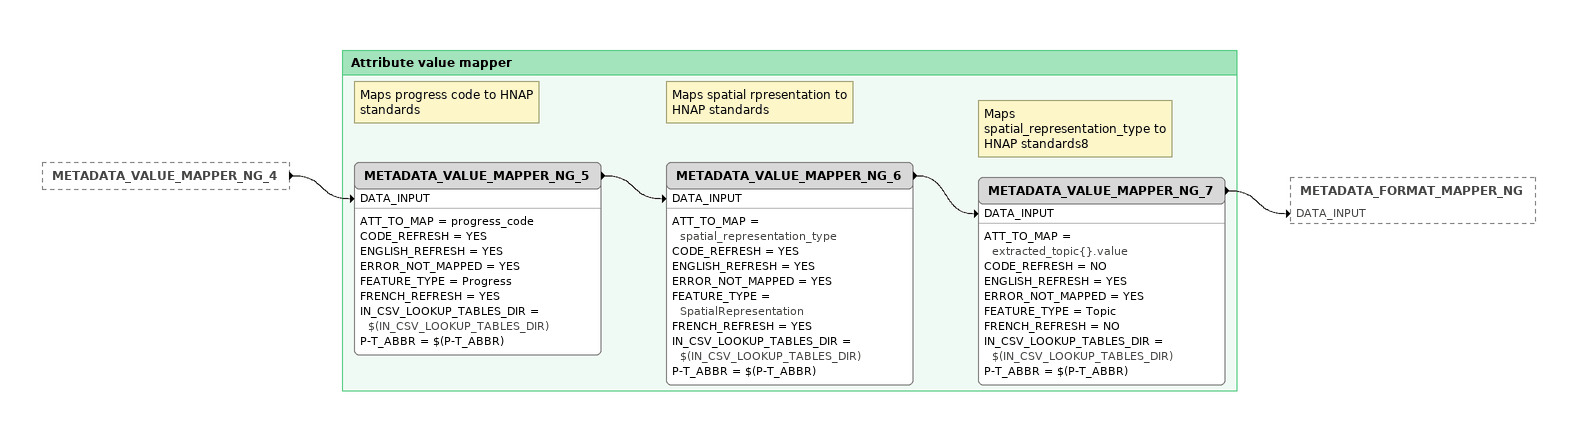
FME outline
METADATA_VALUE_MAPPER_NG_4 [outside]
    -> METADATA_VALUE_MAPPER_NG_5 [DATA_INPUT]

Bookmark: Attribute value mapper
Note: Maps progress code to HNAP standards
METADATA_VALUE_MAPPER_NG_5
    ATT_TO_MAP = progress_code
    CODE_REFRESH = YES
    ENGLISH_REFRESH = YES
    ERROR_NOT_MAPPED = YES
    FEATURE_TYPE = Progress
    FRENCH_REFRESH = YES
    IN_CSV_LOOKUP_TABLES_DIR = $(IN_CSV_LOOKUP_TABLES_DIR)
    P-T_ABBR = $(P-T_ABBR)
    -> METADATA_VALUE_MAPPER_NG_6 [DATA_INPUT]
Note: Maps spatial rpresentation to HNAP standards
METADATA_VALUE_MAPPER_NG_6
    ATT_TO_MAP = spatial_representation_type
    CODE_REFRESH = YES
    ENGLISH_REFRESH = YES
    ERROR_NOT_MAPPED = YES
    FEATURE_TYPE = SpatialRepresentation
    FRENCH_REFRESH = YES
    IN_CSV_LOOKUP_TABLES_DIR = $(IN_CSV_LOOKUP_TABLES_DIR)
    P-T_ABBR = $(P-T_ABBR)
    -> METADATA_VALUE_MAPPER_NG_7 [DATA_INPUT]
Note: Maps spatial_representation_type to HNAP standards8
METADATA_VALUE_MAPPER_NG_7
    ATT_TO_MAP = extracted_topic{}.value
    CODE_REFRESH = NO
    ENGLISH_REFRESH = YES
    ERROR_NOT_MAPPED = YES
    FEATURE_TYPE = Topic
    FRENCH_REFRESH = NO
    IN_CSV_LOOKUP_TABLES_DIR = $(IN_CSV_LOOKUP_TABLES_DIR)
    P-T_ABBR = $(P-T_ABBR)
    -> METADATA_FORMAT_MAPPER_NG [DATA_INPUT]
